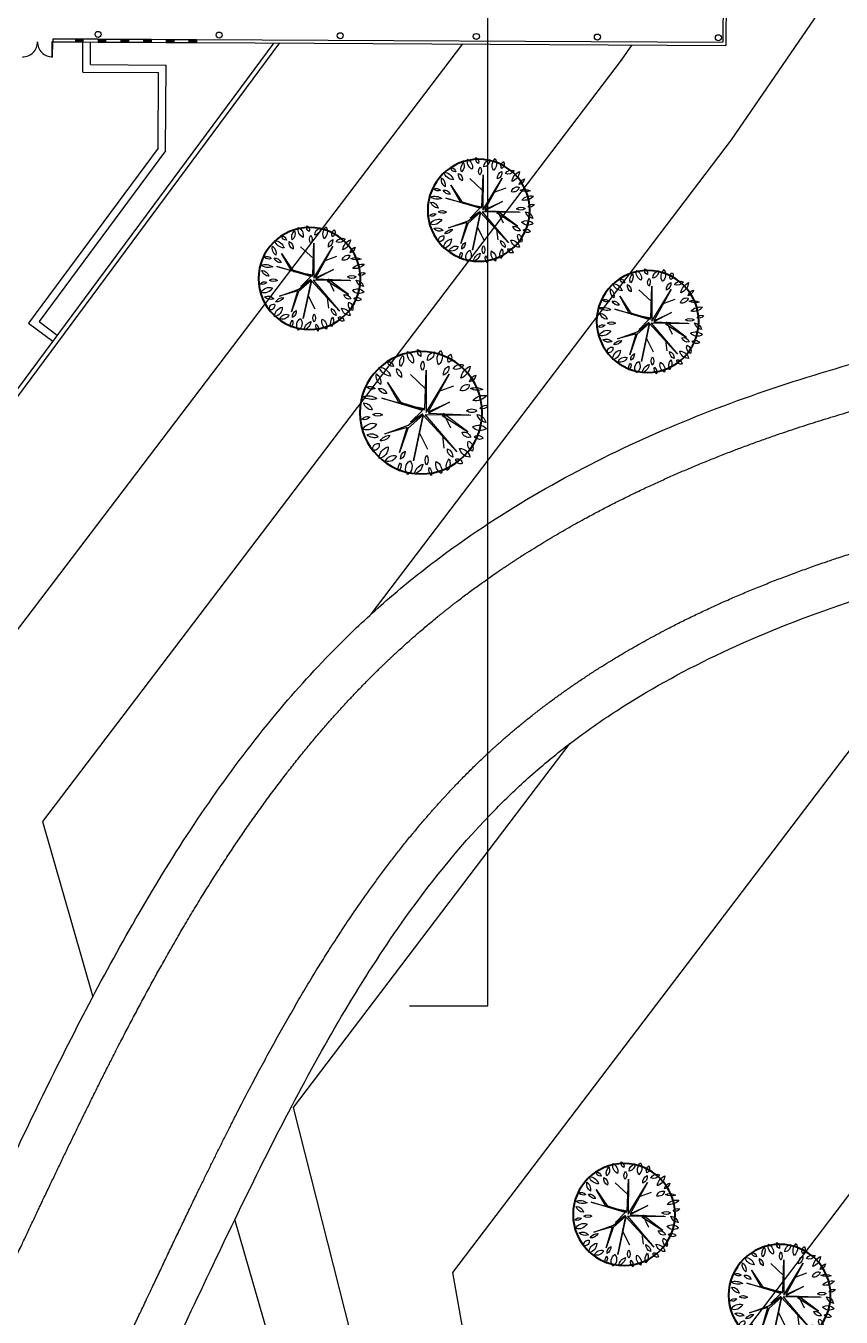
# Model space of a CAD drawing. Header units: millimetres. Extents: x 55520 to 96084, y -58491 to -49645.
# Drawn here: x 62689.3 to 62743.2, y -57849.4 to -57764 of the extents above; entities that cross this region are included whole.
import ezdxf

# ---------------------------------------------------------------- set-up
doc = ezdxf.new("R2010")
doc.units = ezdxf.units.MM
for name, color, linetype in [('Alvenaria Corte', 30, 'Continuous'), ('Alvenaria Vista', 40, 'Continuous'), ('ARQ-COTAS', 1, 'Continuous'), ('Caminhos Principais', 13, 'Continuous'), ('Curvas de Nível', 10, 'Continuous'), ('Esquadrias', 241, 'Continuous'), ('Linha Fina', 100, 'Continuous'), ('Pilares', 181, 'Continuous'), ('Árvores Existentes', 114, 'Continuous')]:
    doc.layers.add(name, color=color, linetype=linetype)

# ---------------------------------------------------------------- blocks, each defined once
blk = doc.blocks.new('tree 17')
at = {"color": 0, "linetype": 'ByBlock'}
for p, q in [((-0.149, 0.772), (-0.808, 1.664)), ((-0.808, 1.664), (-0.082, 0.822)), ((-0.215, 1.813), (-0.082, 0.152)), ((-0.033, 0.269), (-0.182, 1.747)), ((-0.182, 1.747), (-0.149, 0.772)), ((-0.082, 0.152), (-1.511, 1.221)), ((-1.511, 1.221), (-0.099, 0.075)), ((-0.082, 0.822), (-0.619, 1.038)), ((0.327, 1.071), (-0.033, 0.269)), ((0.001, 0.186), (1.346, 1.116)), ((1.346, 1.116), (0.017, 0.269)), ((0.017, 0.269), (0.327, 1.071)), ((0.765, 0.778), (0.909, 1.26)), ((-0.89, 0.728), (-1.344, 0.756)), ((-0.099, 0.075), (-1.738, -0.385)), ((-1.738, -0.385), (-0.082, 0.075)), ((-0.719, -0.113), (-1.344, 0.152)), ((-0.082, 0.075), (-0.542, -0.512)), ((-0.431, -0.496), (-0.049, 0.058)), ((-0.049, 0.058), (-0.326, -0.401)), ((-0.326, -0.401), (0.084, 0.058)), ((1.54, 0.285), (0.001, 0.186)), ((0.084, 0.058), (0.626, -1.404)), ((0.626, -1.404), (0.1, 0.136)), ((0.1, 0.136), (0.444, -0.795)), ((0.15, 0.152), (1.54, 0.285)), ((0.361, -0.684), (0.15, 0.152)), ((0.865, 0.224), (1.418, -0.302)), ((-0.542, -0.512), (-1.411, -0.878)), ((-1.411, -0.878), (-0.509, -0.545)), ((-0.686, -1.37), (-0.431, -0.496)), ((-0.509, -0.545), (-0.686, -1.37)), ((1.18, -1.16), (0.361, -0.684)), ((0.444, -0.795), (1.18, -1.16))]:
    blk.add_line(p, q, dxfattribs=at)
for points in [[(0.106, 2.463, 0.350689), (0.021, 2.165)], [(0.021, 2.165, 0.350689), (0.106, 2.463)], [(0.478, 2.441, 0.27027), (0.329, 1.921)], [(0.329, 1.921, 0.27027), (0.478, 2.441)], [(-1.072, 2.208, 0.45154), (-0.987, 1.9)], [(-0.987, 1.9, 0.45154), (-1.072, 2.208)], [(-0.733, 2.356, 0.375302), (-0.637, 1.847)], [(-0.637, 1.847, 0.375302), (-0.733, 2.356)], [(-0.191, 2.048, 0.30277), (-0.499, 2.346)], [(-0.499, 2.346, 0.30277), (-0.191, 2.048)], [(-0.053, 2.048, 0.340953), (-0.032, 1.666)], [(-0.032, 1.666, 0.340953), (-0.053, 2.048)], [(0.711, 2.314, 0.218613), (0.775, 1.868)], [(0.775, 1.868, 0.218613), (0.711, 2.314)], [(1.253, 2.091, 0.288468), (1.019, 1.847)], [(1.019, 1.847, 0.288468), (1.253, 2.091)], [(1.592, 1.9, 0.268637), (1.168, 1.539)], [(1.168, 1.539, 0.268637), (1.592, 1.9)], [(-1.391, 1.326, 0.363335), (-1.731, 1.687)], [(-1.731, 1.687, 0.363335), (-1.391, 1.326)], [(-1.147, 1.666, 0.420523), (-1.518, 1.793)], [(-1.518, 1.793, 0.420523), (-1.147, 1.666)], [(-1.009, 1.762, 0.408258), (-0.807, 1.454)], [(-0.807, 1.454, 0.408258), (-1.009, 1.762)], [(0.913, 1.836, 0.440076), (0.722, 1.485)], [(0.722, 1.485, 0.440076), (0.913, 1.836)], [(1.645, 1.666, 0.386862), (1.539, 1.273)], [(1.539, 1.273, 0.386862), (1.645, 1.666)], [(-1.752, 0.923, 0.295875), (-2.177, 0.827)], [(-1.954, 1.39, 0.525994), (-1.773, 1.167)], [(-1.773, 1.167, 0.525994), (-1.954, 1.39)], [(-1.38, 0.88, 0.343163), (-1.699, 1.061)], [(-1.699, 1.061, 0.343163), (-1.38, 0.88)], [(1.645, 1.124, 0.341117), (1.327, 0.912)], [(1.327, 0.912, 0.341117), (1.645, 1.124)], [(2.07, 1.22, 0.443589), (1.773, 1.124)], [(1.773, 1.124, 0.443589), (2.07, 1.22)], [(-1.816, 0.445, 0.362144), (-2.272, 0.604)], [(-2.272, 0.604, 0.362144), (-1.816, 0.445)], [(-2.177, 0.827, 0.295875), (-1.752, 0.923)], [(2.229, 0.869, 0.343561), (1.709, 0.753)], [(1.709, 0.753, 0.343561), (2.229, 0.869)], [(2.198, 0.625, 0.38021), (1.89, 0.349)], [(1.89, 0.349, 0.38021), (2.198, 0.625)], [(-2.017, 0.169, 0.288328), (-2.325, 0.243)], [(-2.325, 0.243, 0.288328), (-2.017, 0.169)], [(-1.561, 0.115, 0.309468), (-1.932, 0.084)], [(-1.932, 0.084, 0.309468), (-1.561, 0.115)], [(1.9, 0.179, 0.326555), (1.539, 0.147)], [(1.539, 0.147, 0.326555), (1.9, 0.179)], [(2.325, 0.02, 0.383832), (2.06, 0.115)], [(2.06, 0.115, 0.383832), (2.325, 0.02)], [(-1.89, -0.054, 0.289447), (-2.23, -0.373)], [(-2.23, -0.373, 0.289447), (-1.89, -0.054)], [(-1.731, -0.511, 0.447347), (-2.23, -0.628)], [(2.272, -0.352, 0.351781), (1.826, -0.171)], [(1.826, -0.171, 0.351781), (2.272, -0.352)], [(-2.23, -0.628, 0.447347), (-1.731, -0.511)], [(-1.784, -0.862, 0.306984), (-2.081, -0.947)], [(-2.081, -0.947, 0.306984), (-1.784, -0.862)], [(-1.37, -0.67, 0.315606), (-1.656, -0.851)], [(-1.656, -0.851, 0.315606), (-1.37, -0.67)], [(1.677, -0.787, 0.340003), (1.338, -0.639)], [(1.338, -0.639, 0.340003), (1.677, -0.787)], [(2.134, -0.532, 0.317134), (1.741, -0.649)], [(1.741, -0.649, 0.317134), (2.134, -0.532)], [(1.752, -0.904, 0.40592), (1.943, -1.106)], [(1.943, -1.106, 0.40592), (1.752, -0.904)], [(-1.529, -1, 0.414115), (-1.688, -1.403)], [(-1.688, -1.403, 0.414115), (-1.529, -1)], [(-1.179, -1.276, 0.365918), (-1.582, -1.637)], [(-1.582, -1.637, 0.365918), (-1.179, -1.276)], [(-0.765, -1.191, 0.285981), (-0.934, -1.552)], [(-0.934, -1.552, 0.285981), (-0.765, -1.191)], [(0.01, -1.414, 0.328832), (0.042, -1.764)], [(0.042, -1.764, 0.328832), (0.01, -1.414)], [(0.786, -1.201, 0.368927), (0.987, -1.499)], [(0.987, -1.499, 0.368927), (0.786, -1.201)], [(1.529, -1.541, 0.303563), (1.125, -1.414)], [(1.125, -1.414, 0.303563), (1.529, -1.541)], [(1.762, -1.425, 0.316942), (1.412, -1.032)], [(1.412, -1.032, 0.316942), (1.762, -1.425)], [(-1.03, -1.605, 0.559657), (-1.264, -1.839)], [(-1.264, -1.839, 0.559657), (-1.03, -1.605)], [(-0.786, -1.616, 0.321275), (-0.68, -2.019)], [(-0.68, -2.019, 0.321275), (-0.786, -1.616)], [(-0.308, -1.648, 0.362047), (-0.478, -2.168)], [(-0.478, -2.168, 0.362047), (-0.308, -1.648)], [(-0.043, -1.881, 0.345907), (-0.106, -2.179)], [(-0.106, -2.179, 0.345907), (-0.043, -1.881)], [(0.212, -1.775, 0.339938), (0.488, -2.072)], [(0.488, -2.072, 0.339938), (0.212, -1.775)], [(0.616, -1.584, 0.235997), (0.722, -2.094)], [(0.722, -2.094, 0.235997), (0.616, -1.584)], [(0.987, -1.626, 0.337084), (1.062, -1.924)], [(1.062, -1.924, 0.337084), (0.987, -1.626)]]:
    blk.add_lwpolyline(points, format="xyb")
at = {"lineweight": 40}
blk.add_circle((0, 0), 2.242, dxfattribs=at)

msp = doc.modelspace()

# ---------------------------------------------------------------- linework, layer by layer
at = {"layer": 'Alvenaria Corte'}
for p, q in [((62735.482, -57740.514), (62735.35, -57765.114)), ((62735.683, -57740.315), (62735.549, -57765.315)), ((62691.051, -57764.878), (62691.05, -57765.078)), ((62691.051, -57764.878), (62692.551, -57764.886)), ((62692.551, -57764.886), (62692.55, -57765.086)), ((62693.051, -57764.888), (62693.05, -57765.088)), ((62693.051, -57764.888), (62694.051, -57764.894)), ((62694.051, -57764.894), (62694.05, -57765.094)), ((62694.551, -57764.896), (62694.55, -57765.096)), ((62694.551, -57764.896), (62695.551, -57764.902)), ((62695.551, -57764.902), (62695.55, -57765.102)), ((62696.051, -57764.904), (62696.05, -57765.104)), ((62696.051, -57764.904), (62697.051, -57764.91)), ((62697.051, -57764.91), (62697.05, -57765.11)), ((62697.551, -57764.912), (62697.55, -57765.112)), ((62697.551, -57764.912), (62698.551, -57764.918)), ((62698.551, -57764.918), (62698.55, -57765.118)), ((62699.051, -57764.92), (62699.05, -57765.12)), ((62699.051, -57764.92), (62700.051, -57764.926)), ((62700.051, -57764.926), (62700.05, -57765.126)), ((62700.551, -57764.928), (62700.55, -57765.128)), ((62700.551, -57764.928), (62735.35, -57765.114)), ((62691.05, -57765.078), (62692.55, -57765.086)), ((62693.05, -57765.088), (62694.05, -57765.094)), ((62694.55, -57765.096), (62695.55, -57765.102)), ((62696.05, -57765.104), (62697.05, -57765.11)), ((62697.55, -57765.112), (62698.55, -57765.118)), ((62699.05, -57765.12), (62700.05, -57765.126)), ((62700.55, -57765.128), (62735.549, -57765.315))]:
    msp.add_line(p, q, dxfattribs=at)
at = {"layer": 'Alvenaria Vista', "color": 1}
for p, q in [((62692.551, -57764.886), (62693.051, -57764.888)), ((62694.051, -57764.894), (62694.551, -57764.896)), ((62695.551, -57764.902), (62696.051, -57764.904)), ((62697.051, -57764.91), (62697.551, -57764.912)), ((62698.551, -57764.918), (62699.051, -57764.92)), ((62700.051, -57764.926), (62700.551, -57764.928)), ((62692.55, -57765.086), (62693.05, -57765.088)), ((62693.039, -57767.088), (62693.05, -57765.088)), ((62693.542, -57766.591), (62693.55, -57765.091)), ((62694.05, -57765.094), (62694.55, -57765.096)), ((62695.55, -57765.102), (62696.05, -57765.104)), ((62697.05, -57765.11), (62697.55, -57765.112)), ((62698.55, -57765.118), (62699.05, -57765.12)), ((62700.05, -57765.126), (62700.55, -57765.128)), ((62693.542, -57766.591), (62698.542, -57766.618)), ((62698.512, -57772.289), (62698.542, -57766.618)), ((62693.039, -57767.088), (62698.039, -57767.115)), ((62698.013, -57772.123), (62698.039, -57767.115)), ((62698.013, -57772.123), (62689.451, -57783.683)), ((62698.512, -57772.289), (62690.15, -57783.579)), ((62689.451, -57783.683), (62691.058, -57784.874)), ((62690.15, -57783.579), (62691.355, -57784.472))]:
    msp.add_line(p, q, dxfattribs=at)
at = {"layer": 'Alvenaria Vista'}
msp.add_line((62706.034, -57765.158), (62672.85, -57809.962), dxfattribs=at)
msp.add_open_spline([(62655.413, -57890.392), (62637.386, -57827.802), (62619.359, -57765.212), (62601.332, -57702.622), (62599.772, -57692.447), (62598.213, -57682.272), (62596.653, -57672.097), (62598.121, -57659.589), (62599.588, -57647.081), (62601.056, -57634.572), (62608.209, -57626.218), (62615.361, -57617.863), (62622.514, -57609.508), (62679.42, -57606.219), (62736.326, -57602.93), (62793.232, -57599.64), (62812.504, -57597.922), (62831.777, -57596.203), (62851.05, -57594.484)], degree=3, knots=[20.322416, 20.322416, 20.322416, 20.322416, 21.305376, 21.305376, 21.305376, 22.305376, 22.305376, 22.305376, 23.305376, 23.305376, 23.305376, 24.305376, 24.305376, 24.305376, 25.305376, 25.305376, 25.305376, 25.593369, 25.593369, 25.593369, 25.593369], dxfattribs=at)
at = {"layer": 'ARQ-COTAS'}
msp.add_lwpolyline([(62714.64, -57828.828), (62719.818, -57828.828), (62719.818, -57596.694), (62714.64, -57596.694)], dxfattribs=at)
at = {"layer": 'Caminhos Principais'}
for points, knots in [([(62646.688, -57827.581), (62653.95, -57835.102), (62661.28, -57842.734), (62670.978, -57853.947), (62673.585, -57857.078), (62676.459, -57860.734), (62676.799, -57861.169), (62677.137, -57861.605), (62677.504, -57860.937), (62677.868, -57860.268), (62678.9, -57858.354), (62679.56, -57857.105), (62680.69, -57854.914), (62681.166, -57853.976), (62682.114, -57852.072), (62682.586, -57851.111), (62683.998, -57848.2), (62684.935, -57846.225), (62687.766, -57840.237), (62689.678, -57836.163), (62693.75, -57828.055), (62695.909, -57824.022), (62700.707, -57816.206), (62703.347, -57812.422), (62707.64, -57807.382), (62708.991, -57805.922), (62711.342, -57803.612), (62712.299, -57802.729), (62714.275, -57801.024), (62715.288, -57800.206), (62718.396, -57797.855), (62720.558, -57796.421), (62727.217, -57792.511), (62731.919, -57790.39), (62741.631, -57786.899), (62746.643, -57785.528), (62756.775, -57783.357), (62761.896, -57782.556), (62772.265, -57781.344), (62777.497, -57780.95), (62787.813, -57780.452), (62792.901, -57780.348), (62806.614, -57780.248), (62815.097, -57780.385), (62831.637, -57780.297), (62839.692, -57780.072), (62849.316, -57779.145), (62851.077, -57778.945), (62854.624, -57778.49), (62856.405, -57778.236), (62859.587, -57777.748), (62860.986, -57777.523), (62862.391, -57777.288)], [0, 0, 0, 0, 31.409672, 31.409672, 43.166399, 43.166399, 44.747182, 44.747182, 44.747182, 47.085017, 47.085017, 51.415951, 51.415951, 54.631835, 54.631835, 57.847718, 57.847718, 64.279485, 64.279485, 77.14302, 77.14302, 90.006555, 90.006555, 102.870089, 102.870089, 108.357779, 108.357779, 111.907941, 111.907941, 115.458102, 115.458102, 122.558426, 122.558426, 136.634764, 136.634764, 150.711102, 150.711102, 164.787441, 164.787441, 179.466026, 179.466026, 194.144612, 194.144612, 219.586913, 219.586913, 245.029215, 245.029215, 250.783382, 250.783382, 256.537549, 256.537549, 261.016004, 261.016004, 261.016004, 261.016004]), ([(62693.814, -57888.009), (62693.465, -57887.279), (62693.108, -57886.553), (62691.484, -57883.336), (62690.138, -57880.892), (62688.063, -57877.387), (62687.39, -57876.286), (62686.703, -57875.196), (62686.811, -57875.007), (62686.92, -57874.818), (62688.168, -57872.631), (62689.306, -57870.612), (62691.492, -57866.623), (62692.543, -57864.657), (62694.176, -57861.489), (62694.769, -57860.313), (62695.934, -57857.961), (62696.508, -57856.783), (62698.209, -57853.251), (62699.317, -57850.897), (62702.621, -57843.908), (62704.8, -57839.338), (62709.367, -57830.713), (62711.757, -57826.66), (62716.24, -57820.373), (62718.237, -57817.943), (62721.1, -57815.039), (62721.839, -57814.335), (62723.482, -57812.875), (62724.399, -57812.123), (62726.31, -57810.675), (62727.302, -57809.981), (62730.38, -57807.984), (62732.571, -57806.767), (62739.721, -57803.337), (62745.089, -57801.495), (62756.421, -57798.633), (62762.382, -57797.613), (62771.152, -57796.571), (62773.922, -57796.307), (62779.453, -57795.886), (62782.217, -57795.728), (62790.507, -57795.376), (62796.031, -57795.305), (62809.956, -57795.281), (62818.36, -57795.412), (62831.32, -57795.259), (62835.861, -57795.138), (62843.627, -57794.71), (62846.849, -57794.468), (62851.53, -57793.989), (62852.985, -57793.821), (62855.875, -57793.455), (62857.312, -57793.257), (62860.277, -57792.822), (62861.804, -57792.584), (62863.325, -57792.337)], [648.614193, 648.614193, 648.614193, 648.614193, 650.889407, 650.889407, 658.757579, 658.757579, 662.407647, 662.407647, 662.407647, 663.056384, 663.056384, 669.889763, 669.889763, 676.336178, 676.336178, 680.087669, 680.087669, 683.83916, 683.83916, 691.342143, 691.342143, 706.33883, 706.33883, 721.335517, 721.335517, 732.265083, 732.265083, 735.960166, 735.960166, 740.270303, 740.270303, 744.580441, 744.580441, 753.200717, 753.200717, 771.252696, 771.252696, 789.304676, 789.304676, 797.609708, 797.609708, 805.914741, 805.914741, 822.524807, 822.524807, 847.764431, 847.764431, 861.350402, 861.350402, 870.960246, 870.960246, 875.296697, 875.296697, 879.633148, 879.633148, 884.290599, 884.290599, 884.290599, 884.290599])]:
    msp.add_open_spline(points, degree=3, knots=knots, dxfattribs=at)
for points, weights, knots in [([(62645.795, -57830.976), (62649.458, -57834.773), (62653.124, -57838.595), (62659.726, -57845.696), (62662.674, -57848.949), (62668.711, -57855.896), (62671.798, -57859.608), (62674.764, -57863.442), (62674.765, -57863.443), (62674.766, -57863.444), (62674.767, -57863.446), (62675.077, -57863.846), (62675.387, -57864.247), (62675.697, -57864.647), (62676.119, -57865.192), (62676.748, -57865.471), (62677.435, -57865.417), (62678.121, -57865.363), (62678.7, -57864.99), (62679.032, -57864.386), (62679.276, -57863.942), (62679.52, -57863.497), (62679.764, -57863.053), (62679.765, -57863.052), (62679.765, -57863.051), (62679.766, -57863.05), (62680.751, -57861.257), (62681.72, -57859.451), (62683.422, -57856.17), (62684.161, -57854.701), (62685.631, -57851.717), (62686.359, -57850.206), (62688.539, -57845.637), (62689.986, -57842.54), (62692.952, -57836.341), (62694.471, -57833.239), (62698.286, -57825.953), (62700.656, -57821.809), (62705.499, -57814.648), (62707.881, -57811.561), (62711.675, -57807.475), (62712.865, -57806.29), (62715.357, -57804.019), (62716.657, -57802.939), (62719.339, -57800.897), (62720.723, -57799.934), (62724.987, -57797.206), (62727.978, -57795.604), (62734.178, -57792.776), (62737.388, -57791.549), (62747.688, -57788.202), (62755.041, -57786.65), (62765.277, -57785.168), (62768.155, -57784.826), (62773.873, -57784.265), (62776.716, -57784.045), (62785.194, -57783.532), (62790.775, -57783.383), (62808.167, -57783.202), (62819.728, -57783.498), (62834.159, -57783.165), (62837.317, -57783.048), (62843.16, -57782.708), (62845.851, -57782.502), (62850.402, -57782.044), (62852.27, -57781.824), (62856.022, -57781.324), (62857.901, -57781.047), (62860.716, -57780.604), (62861.646, -57780.453), (62862.578, -57780.299)], [1, 1, 1, 1, 1, 1, 1, 1, 1, 1, 1, 1, 1, 1, 0.919934982122, 0.919934982122, 1, 0.919934982122, 0.919934982122, 1, 1, 1, 1, 1, 1, 1, 1, 1, 1, 1, 1, 1, 1, 1, 1, 1, 1, 1, 1, 1, 1, 1, 1, 1, 1, 1, 1, 1, 1, 1, 1, 1, 1, 1, 1, 1, 1, 1, 1, 1, 1, 1, 1, 1, 1, 1, 1, 1, 1, 1, 1], [3.300707, 3.300707, 3.300707, 3.300707, 19.146239, 19.146239, 32.144713, 32.144713, 46.223275, 46.223275, 46.223275, 46.228431, 46.228431, 46.228431, 47.699367, 47.699367, 47.699367, 48.689646, 48.689646, 48.689646, 49.679925, 49.679925, 49.679925, 51.2199, 51.2199, 51.2199, 51.223127, 51.223127, 51.223127, 57.437436, 57.437436, 62.387255, 62.387255, 67.337074, 67.337074, 77.236711, 77.236711, 87.136349, 87.136349, 100.830346, 100.830346, 112.094135, 112.094135, 116.932256, 116.932256, 121.770377, 121.770377, 126.608498, 126.608498, 136.284741, 136.284741, 145.960983, 145.960983, 166.649698, 166.649698, 174.738056, 174.738056, 182.826415, 182.826415, 199.003131, 199.003131, 233.856655, 233.856655, 243.71926, 243.71926, 252.24399, 252.24399, 258.231325, 258.231325, 264.218659, 264.218659, 267.16835, 267.16835, 267.16835, 267.16835]), ([(62690.577, -57888.21), (62690.119, -57887.279), (62689.648, -57886.354), (62687.613, -57882.489), (62685.938, -57879.61), (62684.165, -57876.795), (62684.163, -57876.793), (62684.162, -57876.79), (62684.16, -57876.788), (62684.055, -57876.621), (62683.95, -57876.454), (62683.844, -57876.286), (62683.44, -57875.644), (62683.424, -57874.885), (62683.801, -57874.226), (62683.9, -57874.053), (62683.999, -57873.88), (62684.099, -57873.707), (62684.099, -57873.706), (62684.099, -57873.705), (62684.1, -57873.705), (62685.395, -57871.444), (62686.683, -57869.16), (62689.109, -57864.724), (62690.251, -57862.576), (62692.296, -57858.565), (62693.204, -57856.722), (62694.989, -57853.028), (62695.868, -57851.175), (62699.29, -57843.936), (62701.799, -57838.585), (62707.165, -57828.468), (62710.019, -57823.711), (62714.564, -57817.729), (62715.965, -57816.059), (62718.542, -57813.329), (62719.683, -57812.223), (62722.067, -57810.136), (62723.314, -57809.151), (62725.922, -57807.28), (62727.281, -57806.397), (62731.989, -57803.609), (62735.566, -57801.928), (62743.125, -57799.05), (62747.106, -57797.851), (62755.315, -57795.872), (62759.541, -57795.09), (62766.9, -57794.029), (62770.014, -57793.672), (62776.225, -57793.1), (62779.322, -57792.886), (62789.11, -57792.384), (62795.778, -57792.298), (62811.881, -57792.289), (62821.291, -57792.451), (62833.934, -57792.178), (62837.192, -57792.063), (62843.177, -57791.728), (62845.905, -57791.528), (62850.635, -57791.074), (62852.64, -57790.846), (62856.622, -57790.33), (62858.602, -57790.043), (62861.43, -57789.604), (62862.285, -57789.467), (62863.138, -57789.328)], [1, 1, 1, 1, 1, 1, 1, 1, 1, 1, 1, 1, 0.904733183941, 0.904733183941, 1, 1, 1, 1, 1, 1, 1, 1, 1, 1, 1, 1, 1, 1, 1, 1, 1, 1, 1, 1, 1, 1, 1, 1, 1, 1, 1, 1, 1, 1, 1, 1, 1, 1, 1, 1, 1, 1, 1, 1, 1, 1, 1, 1, 1, 1, 1, 1, 1, 1, 1, 1], [379.708841, 379.708841, 379.708841, 379.708841, 382.707108, 382.707108, 392.331539, 392.331539, 392.331539, 392.339105, 392.339105, 392.339105, 392.910972, 392.910972, 392.910972, 393.993339, 393.993339, 393.993339, 394.59029, 394.59029, 394.59029, 394.592674, 394.592674, 394.592674, 402.38675, 402.38675, 409.486967, 409.486967, 415.413772, 415.413772, 421.340577, 421.340577, 438.631745, 438.631745, 455.922913, 455.922913, 463.154846, 463.154846, 468.556386, 468.556386, 473.957925, 473.957925, 479.359465, 479.359465, 492.011851, 492.011851, 504.664237, 504.664237, 517.316624, 517.316624, 526.499217, 526.499217, 535.68181, 535.68181, 555.577806, 555.577806, 583.894567, 583.894567, 593.739998, 593.739998, 601.99566, 601.99566, 608.068683, 608.068683, 614.141706, 614.141706, 616.779277, 616.779277, 616.779277, 616.779277])]:
    msp.add_rational_spline(points, weights, degree=3, knots=knots, dxfattribs=at)
at = {"layer": 'Curvas de Nível', "color": 251}
for points in [[(62712.095, -57802.933), (62735.927, -57771.57), (62745.06, -57758.202), (62754.087, -57768.396), (62817.177, -57777.243), (62862.175, -57773.812)], [(62718.143, -57765.222), (62680.471, -57814.801), (62687.785, -57840.197)], [(62729.323, -57765.282), (62728.623, -57766.305), (62690.369, -57816.65), (62693.706, -57828.235)], [(62753.206, -57799.474), (62752.125, -57800.867), (62717.481, -57846.46), (62724.484, -57886.106)], [(62719.855, -57886.393), (62706.962, -57835.55), (62725.257, -57811.473)], [(62798.988, -57818.127), (62760.999, -57818.523), (62733.266, -57855.021), (62727.244, -57876.733), (62726.661, -57885.971)], [(62715.68, -57886.653), (62703.094, -57842.955)]]:
    msp.add_lwpolyline(points, dxfattribs=at)
at = {"layer": 'Esquadrias'}
for p, q in [((62692.55, -57765.011), (62693.05, -57765.013)), ((62692.551, -57764.961), (62693.051, -57764.963)), ((62694.05, -57765.019), (62694.55, -57765.021)), ((62694.051, -57764.969), (62694.551, -57764.971)), ((62695.55, -57765.027), (62696.05, -57765.029)), ((62695.551, -57764.977), (62696.051, -57764.979)), ((62697.05, -57765.035), (62697.55, -57765.037)), ((62697.051, -57764.985), (62697.551, -57764.987)), ((62698.55, -57765.043), (62699.05, -57765.045)), ((62698.551, -57764.993), (62699.051, -57764.995)), ((62700.05, -57765.051), (62700.55, -57765.053)), ((62700.051, -57765.001), (62700.551, -57765.003))]:
    msp.add_line(p, q, dxfattribs=at)
msp.add_lwpolyline([(62691, -57765.077), (62690.995, -57766.077), (62691.045, -57766.078), (62691.05, -57765.078)], close=True, dxfattribs=at)
at = {"layer": 'Linha Fina'}
msp.add_line((62705.662, -57765.156), (62672.587, -57809.813), dxfattribs=at)
for centre, start, end in [((62689.075, -57765.092), 268.22584, 1.16344), ((62691.025, -57765.103), 178.22584, 271.16344)]:
    msp.add_arc(centre, 0.975, start, end, dxfattribs=at)
at = {"layer": 'Pilares'}
for centre in [(62694.053, -57764.594), (62702.052, -57764.636), (62710.052, -57764.679), (62719.052, -57764.727), (62727.052, -57764.77), (62735.052, -57764.812)]:
    msp.add_circle(centre, 0.2, dxfattribs=at)

# ---------------------------------------------------------------- block references
at = {"layer": 'Árvores Existentes', "rotation": 273.5500993732726}
for p, xscale, yscale, zscale in [((62719.208, -57776.224), -1.504000000000001, 1.504000000000001, 1.504), ((62708.025, -57780.738), -1.504000000000001, 1.504000000000001, 1.504), ((62730.376, -57783.575), -1.504000000000001, 1.504000000000001, 1.504), ((62715.395, -57789.61), -1.8048, 1.8048, 1.8048), ((62728.814, -57842.637), -1.504000000000001, 1.504000000000001, 1.504), ((62739.098, -57847.978), -1.504000000000001, 1.504000000000001, 1.504)]:
    msp.add_blockref('tree 17', p, dxfattribs=dict(at, xscale=xscale, yscale=yscale, zscale=zscale))

doc.saveas('drawing.dxf')
